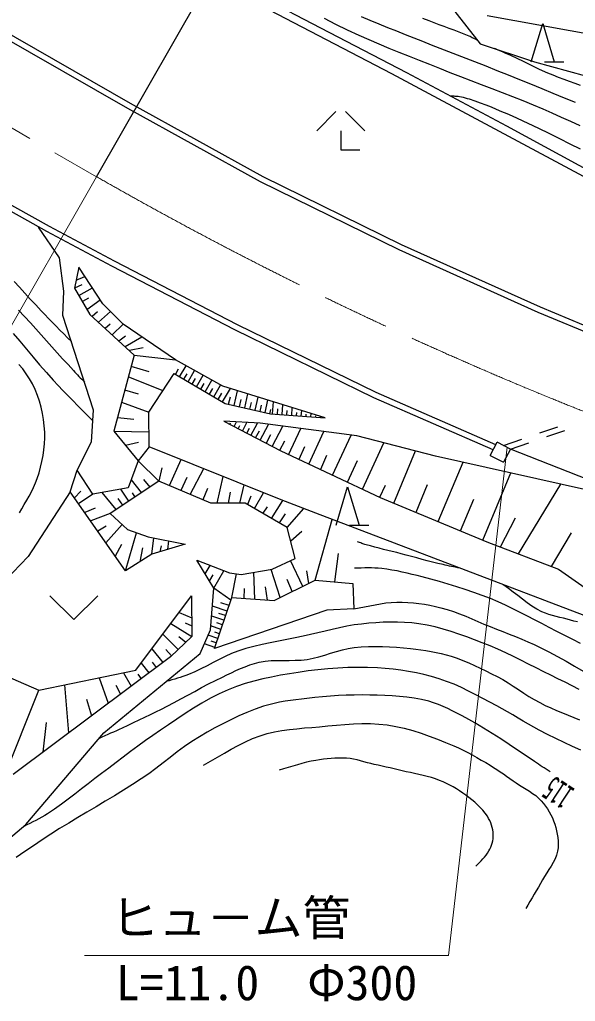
# Model space of a CAD drawing. Units: millimetres, scale not verified. Extents: x 40000 to 680000, y 20000 to 380000.
# Drawn here: x 98898 to 127885, y 262517 to 313712 of the extents above; entities that cross this region are included whole.
import ezdxf
from ezdxf.enums import TextEntityAlignment as Align

# ---------------------------------------------------------------- set-up
doc = ezdxf.new("R2010")
doc.units = ezdxf.units.MM
doc.header["$LTSCALE"] = 1000
doc.linetypes.add('CHAIN', pattern=[18.5, 12, -1.5, 3.5, -1.5])
for name, color, linetype, lineweight in [('S-BGD', 7, 'Continuous', 25), ('S-BMK', 2, 'CHAIN', 13), ('S-STR-HTXT', 7, 'Continuous', 13)]:
    doc.layers.add(name, color=color, linetype=linetype, lineweight=lineweight)
doc.styles.add('ＭＳ ゴシック', font='')
doc.styles.get('ＭＳ ゴシック').set_extended_font_data('MS Gothic')

msp = doc.modelspace()

# ---------------------------------------------------------------- linework, layer by layer
at = {"layer": 'S-BGD'}
for p, q in [((102908, 305523), (117804, 331564)), ((108102, 316717), (114589, 313280)), ((104537, 309079), (92355, 316050)), ((104684, 309341), (92502, 316312)), ((118305, 310880), (107932, 316304)), ((120672, 315336), (122918, 312455)), ((130117, 312674), (123291, 313918)), ((125582, 311506), (126182, 313506)), ((126182, 313506), (126782, 311506)), ((114589, 313280), (119071, 310963)), ((122918, 312455), (125760, 311517)), ((125760, 311517), (128417, 310776)), ((126282, 311506), (127282, 311506)), ((133542, 302731), (118305, 310880)), ((119071, 310963), (124286, 308169)), ((111597, 305520), (104684, 309341)), ((111458, 305254), (104537, 309079)), ((115398, 308916), (114398, 307916)), ((115898, 308916), (116898, 307916)), ((115648, 307916), (115648, 306916)), ((124286, 308169), (133822, 302984)), ((100310, 302666), (92747, 306873)), ((100453, 302929), (92893, 307135)), ((115648, 306916), (116648, 306916)), ((118691, 301703), (111458, 305254)), ((118818, 301975), (111597, 305520)), ((100971, 301293), (99876, 302898)), ((103702, 300851), (100310, 302666)), ((103842, 301116), (100453, 302929)), ((125939, 298439), (118691, 301703)), ((126059, 298715), (118818, 301975)), ((101198, 299554), (100971, 301293)), ((110266, 297799), (103842, 301116)), ((101989, 300797), (101757, 299705)), ((103237, 298897), (101989, 300797)), ((110131, 297531), (103702, 300851)), ((101846, 300126), (102303, 300319)), ((101155, 298285), (101198, 299554)), ((102137, 299874), (101757, 299705)), ((101757, 299705), (102564, 298333)), ((101979, 299328), (102692, 299726)), ((102496, 299183), (102169, 299005)), ((102405, 298602), (103104, 299099)), ((102965, 298475), (102675, 298231)), ((103004, 297931), (103634, 298500)), ((104305, 297827), (103237, 298897)), ((134225, 295322), (126059, 298715)), ((102755, 293340), (101155, 298285)), ((102564, 298333), (104881, 296219)), ((134115, 295043), (125939, 298439)), ((103623, 297840), (103363, 297603)), ((103724, 297274), (104305, 297827)), ((107033, 295976), (104305, 297827)), ((117377, 293994), (110131, 297531)), ((117503, 294267), (110266, 297799)), ((104423, 297199), (104076, 296953)), ((104395, 296662), (105265, 297176)), ((105344, 296595), (104625, 296453)), ((104881, 296219), (103815, 292259)), ((104881, 296219), (107033, 295976)), ((109490, 294595), (107033, 295976)), ((105656, 295343), (104721, 295626)), ((107024, 295210), (107193, 295500)), ((107243, 295082), (107584, 295666)), ((107681, 294827), (108026, 295418)), ((104578, 295093), (106375, 294378)), ((105629, 293251), (106953, 295252)), ((106953, 295252), (109618, 293697)), ((107462, 294955), (107633, 295248)), ((107903, 294698), (108076, 294995)), ((108124, 294568), (108473, 295166)), ((108573, 294307), (108926, 294912)), ((105100, 294181), (104391, 294398)), ((108348, 294437), (108524, 294738)), ((108800, 294174), (108977, 294479)), ((109027, 294042), (109384, 294654)), ((109486, 293774), (109893, 294471)), ((114836, 292953), (109490, 294595)), ((109257, 293908), (109444, 294229)), ((109801, 293655), (109892, 294049)), ((110090, 293589), (110265, 294357)), ((110363, 293526), (110448, 293900)), ((110636, 293464), (110802, 294192)), ((111182, 293339), (111339, 294027)), ((111698, 293220), (111847, 293871)), ((123599, 291280), (117377, 293994)), ((123739, 291546), (117503, 294267)), ((104219, 293761), (105629, 293251)), ((109618, 293697), (111976, 293157)), ((110909, 293401), (110990, 293755)), ((111440, 293279), (111517, 293614)), ((111942, 293164), (111992, 293385)), ((112093, 293148), (112138, 293782)), ((112342, 293131), (112362, 293418)), ((112591, 293113), (112628, 293631)), ((113090, 293077), (113119, 293480)), ((102653, 291697), (102755, 293340)), ((104847, 292862), (104001, 292950)), ((105663, 291443), (105629, 293251)), ((111976, 293157), (114836, 292953)), ((112841, 293095), (112857, 293325)), ((113339, 293060), (113352, 293232)), ((113589, 293042), (113609, 293330)), ((113838, 293024), (113846, 293139)), ((114087, 293006), (114100, 293179)), ((114337, 292988), (114341, 293046)), ((114586, 292971), (114590, 293028)), ((111445, 292664), (109547, 292770)), ((109547, 292770), (112517, 291218)), ((109636, 292723), (109658, 292764)), ((109858, 292607), (109895, 292678)), ((110080, 292491), (110206, 292733)), ((110301, 292376), (110391, 292547)), ((110523, 292260), (110754, 292702)), ((110744, 292144), (110886, 292415)), ((110966, 292028), (111302, 292672)), ((116483, 292008), (111445, 292664)), ((111448, 291776), (111883, 292607)), ((112072, 291450), (112625, 292510)), ((112929, 291025), (113562, 292388)), ((126030, 292158), (126976, 292483)), ((103815, 292259), (105075, 290708)), ((103815, 292259), (105648, 292216)), ((111207, 291902), (111401, 292273)), ((111760, 291613), (112007, 292086)), ((113988, 290532), (114763, 292232)), ((115215, 289961), (116186, 292047)), ((120583, 290951), (116483, 292008)), ((124138, 291509), (125084, 291834)), ((126397, 291967), (127343, 292292)), ((101907, 290216), (102653, 291697)), ((105097, 291668), (104423, 291511)), ((105663, 291443), (105075, 290708)), ((112533, 288674), (105663, 291443)), ((112708, 291729), (112452, 291248)), ((113753, 291428), (113467, 290775)), ((116779, 289233), (117901, 291642)), ((123448, 290990), (123810, 291681)), ((124501, 291319), (123810, 291681)), ((124501, 291319), (124139, 290629)), ((138671, 285702), (124501, 291319)), ((124505, 291318), (125451, 291642)), ((112517, 291218), (117708, 288800)), ((114906, 290982), (114590, 290252)), ((118415, 288505), (119548, 291218)), ((128522, 289181), (120583, 290951)), ((123448, 290990), (124139, 290629)), ((105075, 290708), (104564, 289291)), ((105075, 290708), (106162, 289651)), ((106320, 290340), (106162, 289651)), ((106721, 289411), (107322, 290774)), ((107791, 288953), (108504, 290298)), ((115997, 289597), (116524, 290729)), ((120735, 287537), (122026, 290629)), ((101537, 289094), (101907, 290216)), ((102716, 288967), (101907, 290216)), ((107618, 289843), (107305, 289161)), ((109209, 288491), (109508, 289893)), ((123054, 286568), (124518, 290073)), ((104564, 289291), (102716, 288967)), ((106162, 289651), (103612, 287964)), ((104718, 289718), (105246, 289045)), ((105360, 289727), (105682, 289333)), ((108873, 288489), (106162, 289651)), ((108689, 289262), (108460, 288666)), ((110385, 288498), (110602, 289453)), ((115406, 287352), (116006, 289352)), ((116006, 289352), (116606, 287352)), ((117683, 288812), (117975, 289439)), ((119575, 288021), (120177, 289464)), ((124918, 285848), (127120, 289493)), ((101537, 289094), (99352, 285708)), ((104427, 284964), (101537, 289094)), ((102090, 289128), (101764, 288769)), ((102716, 288967), (101977, 288465)), ((103186, 289049), (103921, 288168)), ((104016, 288747), (104268, 288398)), ((104158, 289220), (104585, 288608)), ((104765, 289028), (104902, 288817)), ((109885, 289069), (109780, 288495)), ((110959, 288866), (110777, 288434)), ((111153, 288216), (111616, 289044)), ((117708, 288800), (123272, 286477)), ((102846, 288233), (102301, 288002)), ((110664, 288500), (108873, 288489)), ((112861, 287224), (110664, 288500)), ((111801, 288311), (111582, 287967)), ((112042, 287700), (112629, 288637)), ((114343, 287975), (112533, 288674)), ((121894, 287052), (122583, 288702)), ((103612, 287964), (102605, 287568)), ((103612, 287964), (104527, 287117)), ((112747, 287937), (112440, 287469)), ((112861, 287224), (113718, 288217)), ((128340, 282637), (114343, 287975)), ((124744, 287722), (123967, 286211)), ((103420, 287299), (102981, 287030)), ((103401, 286430), (104242, 287381)), ((113274, 285613), (112861, 287224)), ((114311, 284478), (115207, 287646)), ((116106, 287352), (117106, 287352)), ((104427, 284964), (104986, 286956)), ((104527, 287117), (105599, 286740)), ((105599, 286740), (107526, 286363)), ((113624, 287028), (113044, 286510)), ((127657, 286946), (126621, 285197)), ((104218, 286343), (103885, 285739)), ((105790, 285830), (105899, 286681)), ((107526, 286363), (105790, 285830)), ((106274, 286268), (106215, 285961)), ((106632, 286089), (106681, 286528)), ((123272, 286477), (126998, 285053)), ((99352, 285708), (96899, 283200)), ((105790, 285830), (104427, 284964)), ((105299, 286163), (105174, 285439)), ((115513, 285867), (115324, 284391)), ((109034, 284073), (108133, 285533)), ((108133, 285533), (109838, 284859)), ((108579, 284810), (108839, 285254)), ((112071, 285055), (113274, 285613)), ((113668, 284158), (113030, 285500)), ((108975, 284755), (108797, 284456)), ((109034, 284073), (109555, 284971)), ((109838, 284859), (110460, 284785)), ((109960, 283573), (110211, 284815)), ((110460, 284785), (112071, 285055)), ((111169, 283490), (111117, 284895)), ((112488, 283574), (112019, 285046)), ((113856, 284976), (113964, 284306)), ((126998, 285053), (128919, 283717)), ((112181, 283421), (114311, 284478)), ((112828, 284542), (113109, 283881)), ((114311, 284478), (116270, 284309)), ((116270, 284309), (116330, 282986)), ((100478, 283672), (101728, 282422)), ((102978, 283672), (101728, 282422)), ((104960, 279786), (107870, 283663)), ((107870, 283663), (107886, 281547)), ((108856, 281889), (109034, 284073)), ((109916, 283444), (109034, 284073)), ((110614, 284040), (110598, 283530)), ((111698, 284127), (111803, 283447)), ((109721, 282872), (108957, 283132)), ((109055, 280919), (109960, 283573)), ((109819, 283158), (109401, 283301)), ((109960, 283573), (112181, 283421)), ((107223, 282800), (107879, 282522)), ((109557, 282390), (108915, 282609)), ((114921, 282915), (109055, 280919)), ((109639, 282631), (109287, 282751)), ((116330, 282986), (114921, 282915)), ((106790, 282223), (107886, 281547)), ((107532, 282264), (107882, 282104)), ((109395, 281917), (108873, 282095)), ((109476, 282153), (109185, 282253)), ((106375, 281671), (107171, 280869)), ((108319, 280651), (108856, 281889)), ((109234, 281444), (108737, 281613)), ((109315, 281680), (109076, 281762)), ((107886, 281547), (106774, 280492)), ((107208, 281536), (107569, 281246)), ((109073, 280970), (108537, 281153)), ((109153, 281207), (108895, 281295)), ((103288, 276514), (108319, 280651)), ((105797, 280901), (106364, 280186)), ((106528, 280865), (106824, 280540)), ((96464, 280246), (99896, 278739)), ((106774, 280492), (98566, 274355)), ((105240, 280158), (105639, 279644)), ((105806, 280214), (106018, 279927)), ((99896, 278739), (104960, 279786)), ((104314, 279653), (104723, 278959)), ((105068, 279574), (105231, 279339)), ((101461, 276520), (101259, 279021)), ((103042, 279390), (103520, 278059)), ((98066, 274170), (99896, 278739)), ((103919, 279010), (104167, 278543)), ((102392, 278284), (102654, 277412)), ((100280, 277061), (100114, 275513)), ((99223, 271740), (103288, 276514)), ((96077, 269092), (99223, 271740))]:
    msp.add_line(p, q, dxfattribs=at)
for points in [[(127899, 309387), (127316, 309625), (126733, 309863), (126149, 310101), (125566, 310339), (124982, 310575), (124398, 310811), (123813, 311047), (123229, 311281), (122643, 311514), (122192, 311691), (121739, 311867), (121286, 312041), (120833, 312215), (120380, 312389), (119927, 312565), (119475, 312742), (119024, 312921), (118565, 313106), (118106, 313290), (117648, 313476), (117190, 313663), (116733, 313852)], [(114776, 313782), (115376, 313481), (115980, 313187), (116589, 312905), (117109, 312675), (117632, 312451), (118158, 312232), (118684, 312017), (119212, 311805), (119741, 311594), (120270, 311384), (120798, 311173), (121341, 310959), (121885, 310748), (122431, 310540), (122976, 310334), (123522, 310127), (124067, 309918), (124611, 309706), (125153, 309490), (125692, 309267), (126179, 309060), (126664, 308848), (127148, 308632), (127630, 308413), (128111, 308192)], [(122782, 312629), (122727, 312658), (122672, 312686), (122617, 312715), (122561, 312743), (122506, 312770), (122450, 312797), (122393, 312824), (122337, 312849), (122081, 312957), (121823, 313059), (121563, 313157), (121303, 313253), (121041, 313348), (120781, 313443), (120521, 313540), (120262, 313641), (119924, 313778)], [(128157, 310280), (127869, 310379), (127582, 310482), (127297, 310588), (127013, 310697), (126730, 310809), (126448, 310925), (126168, 311044), (125987, 311125), (125809, 311209), (125632, 311296), (125456, 311385), (125280, 311475), (125104, 311564), (124927, 311651), (124748, 311736), (124616, 311796), (124483, 311856), (124350, 311914), (124216, 311972), (124082, 312030), (123949, 312088), (123815, 312145), (123681, 312203)], [(128156, 306951), (127612, 307226), (127068, 307499), (126523, 307768), (125975, 308034), (125425, 308294), (124872, 308548), (124600, 308671), (124327, 308793), (124053, 308912), (123778, 309029), (123502, 309143), (123225, 309252), (122945, 309358), (122664, 309458), (122562, 309492), (122460, 309526), (122357, 309559), (122254, 309590), (122150, 309619), (122046, 309645), (121941, 309669), (121835, 309689), (121779, 309698), (121723, 309704), (121667, 309708), (121611, 309712), (121555, 309714), (121498, 309716), (121442, 309719), (121386, 309723)], [(101597, 296920), (101398, 297120), (101200, 297320), (101002, 297520), (100804, 297721), (100607, 297922), (100410, 298124), (100215, 298327), (100020, 298531), (99737, 298834), (99456, 299140), (99177, 299448), (98900, 299757), (98622, 300065)], [(98840, 298558), (99150, 298230), (99458, 297901), (99743, 297593), (100025, 297282), (100305, 296970), (100584, 296657), (100862, 296343), (101142, 296031), (101423, 295720), (101707, 295411), (101778, 295335), (101849, 295260), (101920, 295184), (101991, 295110), (102063, 295035), (102135, 294960), (102207, 294886), (102279, 294811)], [(98559, 297346), (98906, 296938), (99251, 296529), (99596, 296119), (99943, 295711), (100294, 295308), (100652, 294910), (100905, 294639), (101160, 294372), (101418, 294106), (101678, 293843), (101938, 293580), (102200, 293318), (102461, 293056), (102721, 292793)], [(98895, 287985), (99015, 288208), (99140, 288429), (99268, 288649), (99394, 288870), (99516, 289093), (99630, 289319), (99732, 289549), (99820, 289786), (99911, 290079), (99993, 290377), (100064, 290677), (100123, 290980), (100169, 291285), (100199, 291591), (100213, 291898), (100209, 292204), (100185, 292528), (100146, 292853), (100089, 293175), (100016, 293495), (99928, 293810), (99823, 294120), (99702, 294424), (99565, 294719), (99416, 294989), (99246, 295246), (99060, 295494), (98862, 295733)], [(121861, 285108), (121751, 285129), (121641, 285151), (121532, 285173), (121422, 285195), (121312, 285218), (121203, 285241), (121094, 285266), (120985, 285291), (120710, 285356), (120435, 285425), (120161, 285496), (119888, 285568), (119614, 285640), (119341, 285714), (119068, 285786), (118794, 285858), (118565, 285916), (118337, 285973), (118108, 286030), (117879, 286087), (117650, 286145), (117422, 286204), (117195, 286266), (116968, 286331), (116911, 286347), (116855, 286365), (116799, 286383), (116743, 286401), (116687, 286420), (116631, 286439), (116575, 286458), (116519, 286477)], [(128159, 281174), (127749, 281387), (127337, 281598), (126926, 281809), (126514, 282019), (126136, 282214), (125758, 282411), (125380, 282608), (125002, 282803), (124621, 282993), (124237, 283178), (123850, 283353), (123457, 283518), (123022, 283687), (122583, 283847), (122141, 283998), (121695, 284141), (121248, 284277), (120799, 284407), (120348, 284532), (119896, 284652), (119635, 284719), (119373, 284785), (119110, 284848), (118847, 284906), (118582, 284960), (118317, 285009), (118050, 285050), (117783, 285084), (117606, 285100), (117429, 285111), (117251, 285117), (117074, 285119), (116896, 285118), (116718, 285116), (116540, 285112), (116362, 285108)], [(127988, 282305), (127813, 282350), (127639, 282399), (127451, 282450), (127261, 282497), (127070, 282541), (126880, 282586), (126690, 282634), (126504, 282689), (126320, 282754), (126142, 282830), (125875, 282972), (125619, 283131), (125371, 283305), (125129, 283488), (124889, 283675), (124648, 283862), (124405, 284045), (124156, 284218), (124149, 284223), (124142, 284228), (124134, 284232), (124127, 284237), (124119, 284241), (124112, 284246), (124105, 284250), (124097, 284255)], [(116330, 282986), (116610, 283034), (116888, 283088), (117167, 283145), (117445, 283200), (117724, 283250), (118004, 283292), (118285, 283321), (118567, 283334), (118857, 283333), (119146, 283320), (119436, 283297), (119725, 283265), (120012, 283222), (120298, 283172), (120583, 283113), (120865, 283046), (121196, 282954), (121523, 282847), (121845, 282727), (122165, 282599), (122484, 282466), (122801, 282330), (123119, 282195), (123437, 282064), (123767, 281934), (124097, 281804), (124428, 281674), (124757, 281543), (125085, 281408), (125411, 281269), (125735, 281124), (126055, 280971), (126509, 280742), (126959, 280502), (127404, 280255), (127846, 280001), (128285, 279743)], [(128078, 278775), (127712, 278967), (127344, 279155), (126975, 279340), (126605, 279523), (126235, 279707), (125839, 279907), (125444, 280106), (125048, 280305), (124650, 280501), (124251, 280692), (123848, 280875), (123442, 281050), (123031, 281215), (122627, 281369), (122221, 281521), (121812, 281667), (121401, 281805), (120987, 281931), (120570, 282042), (120149, 282136), (119724, 282209), (119353, 282254), (118980, 282282), (118607, 282295), (118232, 282295), (117857, 282283), (117482, 282261), (117109, 282231), (116736, 282194), (116351, 282144), (115968, 282079), (115587, 282003), (115207, 281917), (114828, 281826), (114449, 281734), (114071, 281642), (113691, 281555), (113263, 281466), (112834, 281382), (112404, 281300), (111974, 281216), (111547, 281125), (111122, 281024), (110701, 280910), (110285, 280777), (109952, 280650), (109627, 280505), (109307, 280347), (108989, 280182), (108672, 280016), (108354, 279853), (108032, 279699), (107703, 279560), (107562, 279506), (107419, 279456), (107275, 279409), (107131, 279364), (106986, 279321), (106840, 279278), (106694, 279237), (106549, 279195)], [(103060, 276246), (103210, 276312), (103361, 276378), (103511, 276445), (103661, 276512), (103811, 276579), (103961, 276646), (104110, 276714), (104259, 276783), (104553, 276920), (104845, 277057), (105138, 277196), (105430, 277335), (105721, 277476), (106011, 277618), (106301, 277762), (106591, 277907), (106953, 278094), (107313, 278287), (107672, 278484), (108030, 278681), (108388, 278877), (108749, 279069), (109112, 279255), (109480, 279432), (109714, 279542), (109948, 279653), (110183, 279763), (110419, 279869), (110657, 279968), (110899, 280059), (111144, 280138), (111393, 280202), (111700, 280256), (112011, 280285), (112324, 280297), (112638, 280299), (112953, 280298), (113268, 280302), (113581, 280318), (113892, 280353), (114203, 280412), (114511, 280490), (114817, 280579), (115121, 280672), (115426, 280765), (115732, 280849), (116041, 280919), (116354, 280968), (116720, 281001), (117087, 281021), (117455, 281027), (117823, 281022), (118191, 281007), (118559, 280983), (118926, 280953), (119292, 280917), (119559, 280887), (119826, 280853), (120092, 280813), (120358, 280768), (120621, 280716), (120884, 280656), (121144, 280589), (121401, 280514), (121713, 280410), (122022, 280295), (122327, 280170), (122628, 280037), (122927, 279897), (123223, 279751), (123517, 279602), (123810, 279450), (124093, 279293), (124371, 279125), (124645, 278950), (124917, 278772), (125189, 278594), (125463, 278419), (125741, 278252), (126025, 278095), (126315, 277951), (126610, 277818), (126909, 277691), (127209, 277568), (127510, 277447), (127810, 277323), (128107, 277193)], [(128170, 275609), (127734, 275816), (127296, 276018), (126858, 276223), (126424, 276433), (125996, 276655), (125718, 276809), (125442, 276968), (125169, 277130), (124896, 277293), (124623, 277456), (124349, 277616), (124072, 277773), (123793, 277924), (123424, 278118), (123055, 278314), (122685, 278509), (122313, 278699), (121937, 278880), (121556, 279050), (121170, 279204), (120777, 279341), (120385, 279457), (119989, 279559), (119590, 279648), (119187, 279724), (118782, 279787), (118375, 279839), (117968, 279879), (117560, 279908), (117044, 279930), (116526, 279934), (116009, 279923), (115491, 279898), (114974, 279858), (114458, 279807), (113944, 279745), (113432, 279672), (112967, 279599), (112501, 279520), (112037, 279431), (111576, 279330), (111118, 279217), (110665, 279087), (110218, 278939), (109779, 278771), (109310, 278561), (108852, 278327), (108403, 278072), (107963, 277802), (107529, 277520), (107099, 277233), (106670, 276943), (106241, 276655), (105847, 276387), (105457, 276112), (105071, 275832), (104688, 275547), (104307, 275260), (103926, 274972), (103545, 274685), (103163, 274400), (102813, 274135), (102467, 273866), (102122, 273594), (101777, 273323), (101430, 273055), (101078, 272793), (100721, 272541), (100355, 272300), (100205, 272208), (100053, 272120), (99898, 272035), (99742, 271954), (99585, 271874), (99427, 271797), (99269, 271720), (99110, 271644)], [(126569, 274490), (126466, 274556), (126364, 274622), (126262, 274688), (126159, 274754), (126057, 274821), (125955, 274888), (125853, 274955), (125752, 275022), (125312, 275318), (124872, 275615), (124431, 275911), (123989, 276203), (123543, 276490), (123093, 276770), (122637, 277040), (122174, 277297), (121940, 277423), (121704, 277548), (121467, 277671), (121227, 277788), (120984, 277897), (120738, 277998), (120488, 278088), (120234, 278164), (119859, 278254), (119481, 278324), (119099, 278377), (118714, 278417), (118328, 278445), (117941, 278465), (117555, 278479), (117169, 278490), (116757, 278496), (116346, 278492), (115934, 278481), (115523, 278461), (115111, 278434), (114701, 278400), (114291, 278360), (113882, 278315), (113597, 278281), (113311, 278246), (113026, 278208), (112741, 278165), (112458, 278114), (112178, 278056), (111899, 277987), (111625, 277905), (111187, 277754), (110755, 277586), (110328, 277402), (109908, 277204), (109492, 276995), (109082, 276776), (108676, 276548), (108275, 276315), (107880, 276067), (107496, 275802), (107119, 275525), (106748, 275240), (106378, 274953), (106006, 274669), (105630, 274391), (105246, 274125), (104781, 273822), (104312, 273527), (103839, 273238), (103363, 272953), (102886, 272670), (102408, 272388), (101931, 272104), (101457, 271817), (100985, 271525), (100528, 271232), (100073, 270933), (99621, 270631), (99169, 270329), (98716, 270028)], [(108493, 274836), (108859, 275035), (109220, 275243), (109580, 275456), (109940, 275666), (110304, 275868), (110674, 276057), (111052, 276226), (111440, 276370), (111816, 276479), (112197, 276567), (112583, 276637), (112972, 276692), (113363, 276736), (113755, 276773), (114147, 276807), (114539, 276840), (114980, 276881), (115422, 276922), (115865, 276958), (116308, 276987), (116751, 277003), (117193, 277002), (117633, 276980), (118072, 276933), (118519, 276857), (118963, 276758), (119402, 276638), (119836, 276502), (120267, 276351), (120695, 276189), (121118, 276019), (121539, 275844), (121786, 275735), (122029, 275620), (122270, 275497), (122508, 275370), (122744, 275238), (122978, 275102), (123211, 274965), (123442, 274826), (123617, 274718), (123790, 274606), (123961, 274492), (124130, 274377), (124299, 274259), (124468, 274141), (124636, 274023), (124804, 273906), (124972, 273795), (125143, 273688), (125315, 273583), (125486, 273476), (125654, 273365), (125815, 273247), (125968, 273119), (126109, 272978), (126224, 272844), (126331, 272704), (126431, 272557), (126524, 272405), (126608, 272249), (126684, 272089), (126752, 271925), (126810, 271759), (126862, 271587), (126906, 271412), (126943, 271235), (126970, 271056), (126986, 270876), (126989, 270697), (126979, 270519), (126953, 270343), (126900, 270141), (126823, 269947), (126729, 269759), (126622, 269576), (126508, 269395), (126391, 269216), (126276, 269036), (126169, 268854), (126063, 268664), (125955, 268476), (125847, 268288), (125737, 268101), (125627, 267914), (125517, 267727), (125407, 267540), (125298, 267352)], [(122697, 269561), (122785, 269659), (122876, 269755), (122968, 269850), (123060, 269945), (123149, 270042), (123232, 270143), (123308, 270249), (123375, 270361), (123424, 270460), (123470, 270563), (123510, 270668), (123544, 270775), (123572, 270884), (123591, 270993), (123603, 271104), (123605, 271214), (123596, 271339), (123577, 271464), (123549, 271588), (123512, 271709), (123467, 271829), (123415, 271945), (123357, 272058), (123293, 272167), (123183, 272329), (123060, 272482), (122927, 272627), (122785, 272766), (122636, 272898), (122483, 273025), (122327, 273147), (122170, 273267), (122010, 273382), (121847, 273492), (121680, 273597), (121509, 273697), (121336, 273791), (121159, 273879), (120981, 273962), (120799, 274039), (120589, 274117), (120376, 274185), (120160, 274244), (119942, 274298), (119722, 274347), (119502, 274395), (119282, 274444), (119064, 274495), (118856, 274545), (118648, 274594), (118440, 274641), (118232, 274688), (118023, 274735), (117815, 274781), (117606, 274827), (117398, 274873), (117217, 274917), (117036, 274964), (116856, 275013), (116676, 275061), (116495, 275105), (116313, 275144), (116130, 275174), (115945, 275194), (115746, 275204), (115546, 275206), (115345, 275200), (115145, 275186), (114945, 275167), (114746, 275143), (114547, 275115), (114349, 275084), (114105, 275038), (113863, 274983), (113623, 274920), (113384, 274853), (113145, 274783), (112907, 274712), (112668, 274642), (112428, 274576)]]:
    msp.add_lwpolyline(points, dxfattribs=at)
at = {"layer": 'S-BMK'}
msp.add_line((89020, 313467), (102908, 305523), dxfattribs=at)
msp.add_arc((202213, 479128), 200000, 240.22979, 249.68346, dxfattribs=at)
at = {"layer": 'S-STR-HTXT'}
for p, q in [((102908, 305523), (82522, 269883)), ((124328, 291410), (121276, 264910)), ((102276, 264910), (121276, 264910))]:
    msp.add_line(p, q, dxfattribs=at)

# ---------------------------------------------------------------- texts
at = {"layer": 'S-BGD', "style": 'ＭＳ ゴシック', "width": 0.5}
msp.add_text('115', height=1320, rotation=146.664, dxfattribs=at).set_placement((127551, 274276), align=Align.BOTTOM_CENTER)
at = {"layer": 'S-STR-HTXT', "style": 'ＭＳ ゴシック'}
msp.add_text('ヒュ－ム管', height=1833, dxfattribs=at).set_placement((103651, 265410), align=Align.BOTTOM_LEFT)
msp.add_text('L=11.0\u3000Φ300', height=1833, dxfattribs=at).set_placement((111776, 264410), align=Align.TOP_CENTER)

doc.saveas('drawing.dxf')
